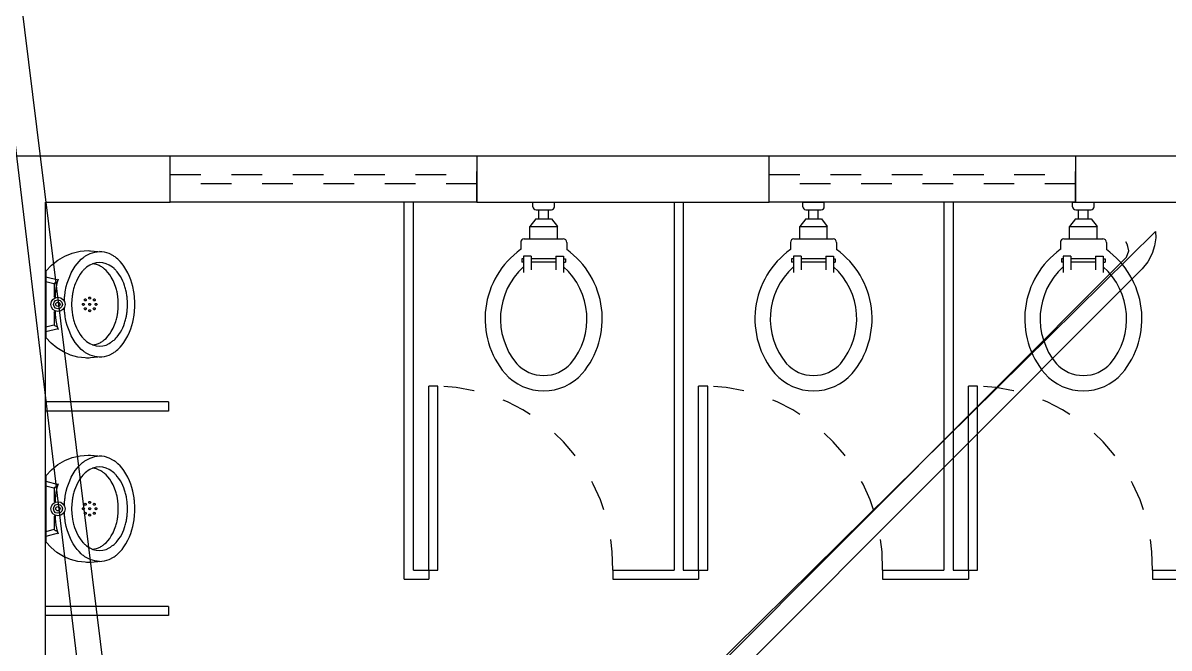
# Model space of a CAD drawing. Header units: millimetres. Extents: x 952 to 2017, y 419 to 1447.
# Drawn here: x 1011.566 to 1015.304, y 436.718 to 438.756 of the extents above; entities that cross this region are included whole.
import ezdxf

# ---------------------------------------------------------------- set-up
doc = ezdxf.new("R2010")
doc.units = ezdxf.units.MM
doc.linetypes.add('ACAD_ISO03W100', pattern=[30, 12, -18])
for name, color, linetype in [('can01', 1, 'Continuous'), ('can02', 2, 'Continuous'), ('ESQUADRIAS', 2, 'Continuous'), ('Fios', 10, 'Continuous'), ('Janela', 2, 'Continuous'), ('pena 01', 1, 'Continuous'), ('pena02', 2, 'Continuous')]:
    doc.layers.add(name, color=color, linetype=linetype)

msp = doc.modelspace()

# ---------------------------------------------------------------- linework, layer by layer
at = {"layer": 'can01', "extrusion": (4.44089e-16, 0, -1)}
for p, q in [((1012.0454, 434.9027, 3.2), (1011.2884, 441.0268)), ((1011.9629, 434.842, 3.2), (1011.2297, 440.9483)), ((1012.0454, 434.9027, 3.2), (1015.2599, 438.076)), ((1015.2609, 438.0558), (1015.2563, 438.03)), ((1015.2599, 438.076), (1015.2609, 438.0558)), ((1015.167, 438.0352), (1015.163, 438.0422)), ((1015.1652, 437.9928), (1015.1723, 438.0135)), ((1015.1696, 438.0276), (1015.167, 438.0352)), ((1015.1723, 438.0135), (1015.1696, 438.0276)), ((1015.2563, 438.03), (1015.2483, 438.0044)), ((1012.0127, 434.8338, 3.1422), (1015.1652, 437.9928)), ((1015.234, 437.9771), (1015.2163, 437.9548)), ((1015.2483, 438.0044), (1015.234, 437.9771)), ((1015.2163, 437.9548), (1012.1, 434.8338, 3.1))]:
    msp.add_line(p, q, dxfattribs=at)
at = {"layer": 'can02'}
for p, q in [((1013.0457, 438.322), (1012.0457, 438.322)), ((1014.999, 438.322), (1013.999, 438.322)), ((1013.0457, 438.172), (1012.0457, 438.172)), ((1014.999, 438.172), (1013.999, 438.172))]:
    msp.add_line(p, q, dxfattribs=at)
for points in [[(1016.0949, 438.322), (1015.5991, 438.322), (1015.5991, 439.322), (1015.4491, 439.322), (1015.4491, 438.322), (1014.999, 438.322), (1014.999, 438.172), (1015.4491, 438.172), (1015.4491, 436.372), (1015.4491, 435.022), (1011.6391, 435.022), (1011.6391, 435.122), (1011.4891, 435.122), (1011.4891, 434.872), (1015.5991, 434.872), (1015.5991, 438.172), (1016.0949, 438.172)], [(1012.0457, 438.322), (1011.0925, 438.322), (1011.0925, 438.172), (1011.4907, 438.172), (1011.4907, 436.372), (1010.5907, 436.372), (1010.5907, 436.222), (1011.4907, 436.222), (1011.4907, 435.922), (1011.6391, 435.922), (1011.6391, 438.172), (1012.0457, 438.172)], [(1013.999, 438.322), (1013.0457, 438.322), (1013.0457, 438.172), (1013.999, 438.172)]]:
    msp.add_lwpolyline(points, close=True, dxfattribs=at)
at = {"layer": 'ESQUADRIAS'}
for p, q in [((1013.6891, 438.172), (1013.6891, 436.972)), ((1013.7191, 438.172), (1013.7191, 436.972)), ((1014.5691, 438.172), (1014.5691, 436.972)), ((1014.5991, 438.172), (1014.5991, 436.972)), ((1012.8391, 436.972), (1012.8891, 436.972)), ((1012.8891, 436.972), (1012.8891, 436.942)), ((1012.8891, 436.972), (1012.9191, 436.972)), ((1013.4891, 436.972), (1013.4891, 436.942)), ((1013.4891, 436.972), (1013.6891, 436.972)), ((1013.7191, 436.972), (1013.7691, 436.972)), ((1013.7691, 436.972), (1013.7691, 436.942)), ((1013.7691, 436.972), (1013.7991, 436.972)), ((1014.3691, 436.972), (1014.5691, 436.972)), ((1014.3691, 436.972), (1014.3691, 436.942)), ((1014.5991, 436.972), (1014.6491, 436.972)), ((1014.6491, 436.972), (1014.6491, 436.942)), ((1014.6491, 436.972), (1014.6791, 436.972)), ((1015.2491, 436.972), (1015.2491, 436.942)), ((1015.2491, 436.972), (1015.4491, 436.972)), ((1012.8091, 436.942), (1012.8891, 436.942)), ((1013.4891, 436.942), (1013.7691, 436.942)), ((1014.3691, 436.942), (1014.6491, 436.942)), ((1015.2491, 436.942), (1015.4491, 436.942))]:
    msp.add_line(p, q, dxfattribs=at)
at = {"layer": 'Fios'}
for p, q in [((1013.2291, 438.172), (1013.2991, 438.172)), ((1013.2291, 438.157), (1013.2291, 438.172)), ((1013.2991, 438.157), (1013.2991, 438.172)), ((1014.1091, 438.172), (1014.1791, 438.172)), ((1014.1091, 438.157), (1014.1091, 438.172)), ((1014.1091, 438.172), (1014.1791, 438.172)), ((1014.1791, 438.157), (1014.1791, 438.172)), ((1014.9891, 438.172), (1015.0591, 438.172)), ((1014.9891, 438.157), (1014.9891, 438.172)), ((1015.0591, 438.157), (1015.0591, 438.172)), ((1013.2391, 438.147), (1013.2891, 438.147)), ((1013.2486, 438.117), (1013.2486, 438.147)), ((1013.2796, 438.117), (1013.2796, 438.147)), ((1014.1191, 438.147), (1014.1691, 438.147)), ((1014.1286, 438.117), (1014.1286, 438.147)), ((1014.1596, 438.117), (1014.1596, 438.147)), ((1014.9991, 438.147), (1015.0491, 438.147)), ((1015.0086, 438.117), (1015.0086, 438.147)), ((1015.0396, 438.117), (1015.0396, 438.147)), ((1013.2386, 438.117), (1013.2191, 438.092)), ((1013.2191, 438.052), (1013.2191, 438.092)), ((1013.2191, 438.092), (1013.3091, 438.092)), ((1013.2386, 438.117), (1013.2896, 438.117)), ((1013.2896, 438.117), (1013.3091, 438.092)), ((1013.3091, 438.052), (1013.3091, 438.092)), ((1014.1186, 438.117), (1014.0991, 438.092)), ((1014.0991, 438.092), (1014.1891, 438.092)), ((1014.0991, 438.052), (1014.0991, 438.092)), ((1014.1186, 438.117), (1014.1696, 438.117)), ((1014.1696, 438.117), (1014.1891, 438.092)), ((1014.1891, 438.052), (1014.1891, 438.092)), ((1014.9986, 438.117), (1014.9791, 438.092)), ((1014.9791, 438.092), (1015.0691, 438.092)), ((1014.9791, 438.052), (1014.9791, 438.092)), ((1014.9986, 438.117), (1015.0496, 438.117)), ((1015.0496, 438.117), (1015.0691, 438.092)), ((1015.0691, 438.052), (1015.0691, 438.092)), ((1013.2004, 438.052), (1013.3278, 438.052)), ((1014.0804, 438.052), (1014.2078, 438.052)), ((1014.9604, 438.052), (1015.0878, 438.052)), ((1013.1891, 438.0407), (1013.1891, 438.0172)), ((1013.3391, 438.0407), (1013.3391, 438.0172)), ((1014.0691, 438.0407), (1014.0691, 438.0172)), ((1014.2191, 438.0407), (1014.2191, 438.0172)), ((1014.9491, 438.0407), (1014.9491, 438.0172)), ((1015.0991, 438.0407), (1015.0991, 438.0172)), ((1013.1985, 437.9868), (1013.1927, 437.9868)), ((1013.1927, 437.9868), (1013.1927, 437.9761)), ((1013.1985, 437.9761), (1013.1927, 437.9761)), ((1013.1985, 437.9957), (1013.1985, 437.9426)), ((1013.2236, 437.9957), (1013.1985, 437.9957)), ((1013.2236, 437.9957), (1013.2236, 437.9517)), ((1013.3039, 437.9868), (1013.2236, 437.9868)), ((1013.3039, 437.9761), (1013.2236, 437.9761)), ((1013.3039, 437.9957), (1013.3039, 437.9517)), ((1013.3039, 437.9957), (1013.329, 437.9957)), ((1013.329, 437.9957), (1013.329, 437.9426)), ((1013.329, 437.9868), (1013.3348, 437.9868)), ((1013.329, 437.9761), (1013.3348, 437.9761)), ((1013.3348, 437.9868), (1013.3348, 437.9761)), ((1014.0727, 437.9868), (1014.0727, 437.9761)), ((1014.0785, 437.9868), (1014.0727, 437.9868)), ((1014.0785, 437.9761), (1014.0727, 437.9761)), ((1014.1036, 437.9957), (1014.0785, 437.9957)), ((1014.0785, 437.9957), (1014.0785, 437.9426)), ((1014.1036, 437.9957), (1014.1036, 437.9517)), ((1014.1839, 437.9868), (1014.1036, 437.9868)), ((1014.1839, 437.9761), (1014.1036, 437.9761)), ((1014.1839, 437.9957), (1014.209, 437.9957)), ((1014.1839, 437.9957), (1014.1839, 437.9517)), ((1014.209, 437.9957), (1014.209, 437.9426)), ((1014.209, 437.9868), (1014.2148, 437.9868)), ((1014.209, 437.9761), (1014.2148, 437.9761)), ((1014.2148, 437.9868), (1014.2148, 437.9761)), ((1014.9585, 437.9868), (1014.9527, 437.9868)), ((1014.9527, 437.9868), (1014.9527, 437.9761)), ((1014.9585, 437.9761), (1014.9527, 437.9761)), ((1014.9585, 437.9957), (1014.9585, 437.9426)), ((1014.9836, 437.9957), (1014.9585, 437.9957)), ((1014.9836, 437.9957), (1014.9836, 437.9517)), ((1015.0639, 437.9868), (1014.9836, 437.9868)), ((1015.0639, 437.9761), (1014.9836, 437.9761)), ((1015.0639, 437.9957), (1015.0639, 437.9517)), ((1015.0639, 437.9957), (1015.089, 437.9957)), ((1015.089, 437.9957), (1015.089, 437.9426)), ((1015.089, 437.9868), (1015.0948, 437.9868)), ((1015.089, 437.9761), (1015.0948, 437.9761)), ((1015.0948, 437.9868), (1015.0948, 437.9761))]:
    msp.add_line(p, q, dxfattribs=at)
for points in [[(1011.702, 437.9961), (1011.7266, 438.0059), (1011.7523, 438.0118), (1011.7787, 438.0138)], [(1011.7787, 438.0138), (1011.7825, 438.0137)], [(1011.7825, 438.0137), (1011.7863, 438.0135)], [(1011.7863, 438.0135), (1011.8215, 438.0103)], [(1011.6407, 437.9466), (1011.6586, 437.9661), (1011.6791, 437.9827), (1011.702, 437.9961)], [(1011.7364, 437.9632), (1011.7424, 437.971), (1011.749, 437.9784), (1011.7559, 437.9855)], [(1011.7703, 437.9966), (1011.7846, 438.0041), (1011.7998, 438.0088), (1011.8157, 438.0108)], [(1011.8157, 437.975), (1011.8046, 437.974), (1011.794, 437.9712), (1011.7839, 437.9664)], [(1011.861, 437.9966), (1011.8468, 438.0041), (1011.8316, 438.0088), (1011.8157, 438.0108)], [(1011.8474, 437.9664), (1011.8374, 437.9712), (1011.8267, 437.974), (1011.8157, 437.975)], [(1011.8949, 437.9632), (1011.889, 437.971), (1011.8824, 437.9784), (1011.8755, 437.9855)], [(1011.6407, 437.9466), (1011.6407, 437.7307)], [(1011.7182, 437.9298), (1011.7234, 437.9414), (1011.7295, 437.9525), (1011.7364, 437.9632)], [(1011.758, 437.9442), (1011.7527, 437.9371), (1011.7479, 437.9297), (1011.7435, 437.922)], [(1011.7839, 437.9664), (1011.7785, 437.9631), (1011.7734, 437.9594), (1011.7685, 437.9553)], [(1011.8119, 437.9662), (1011.8057, 437.9683), (1011.7993, 437.9699), (1011.7927, 437.9707)], [(1011.854, 437.9274), (1011.8489, 437.9353), (1011.8431, 437.9427), (1011.8367, 437.9495)], [(1011.8628, 437.9553), (1011.858, 437.9594), (1011.8528, 437.9631), (1011.8474, 437.9664)], [(1011.8878, 437.922), (1011.8835, 437.9297), (1011.8786, 437.9371), (1011.8734, 437.9442)], [(1011.9132, 437.9298), (1011.908, 437.9414), (1011.9018, 437.9525), (1011.8949, 437.9632)], [(1011.6407, 437.9287), (1011.6807, 437.9182)], [(1011.6407, 437.9134), (1011.6669, 437.9066)], [(1011.6681, 437.905), (1011.6681, 437.8648)], [(1011.6742, 437.8916), (1011.6761, 437.9017), (1011.6786, 437.9116), (1011.6817, 437.9214)], [(1011.7073, 437.8965), (1011.7103, 437.9078), (1011.714, 437.9189), (1011.7182, 437.9298)], [(1011.7435, 437.922), (1011.74, 437.9147), (1011.7369, 437.9073), (1011.7342, 437.8998)], [(1011.8687, 437.8941), (1011.8648, 437.9056), (1011.8598, 437.9166), (1011.854, 437.9274)], [(1011.8972, 437.8998), (1011.8945, 437.9073), (1011.8913, 437.9147), (1011.8878, 437.922)], [(1011.924, 437.8965), (1011.921, 437.9078), (1011.9174, 437.9189), (1011.9132, 437.9298)], [(1011.6698, 437.8615), (1011.6689, 437.8624), (1011.6683, 437.8635), (1011.6681, 437.8648)], [(1011.6724, 437.8602), (1011.6723, 437.8711), (1011.6729, 437.8814), (1011.6742, 437.8916)], [(1011.7804, 437.8593), (1011.7808, 437.861), (1011.782, 437.8621), (1011.7837, 437.8626)], [(1011.7837, 437.8626), (1011.7853, 437.8621), (1011.7865, 437.861), (1011.787, 437.8593)], [(1011.6568, 437.8386), (1011.6587, 437.8476), (1011.6636, 437.855), (1011.671, 437.86), (1011.68, 437.8618)], [(1011.68, 437.8155), (1011.671, 437.8173), (1011.6636, 437.8223), (1011.6587, 437.8296), (1011.6568, 437.8386)], [(1011.6651, 437.8386), (1011.6671, 437.8461), (1011.6725, 437.8515), (1011.68, 437.8535)], [(1011.68, 437.8238), (1011.6725, 437.8258), (1011.6671, 437.8311), (1011.6651, 437.8386)], [(1011.6735, 437.8605), (1011.6709, 437.8609), (1011.6698, 437.8615)], [(1011.68, 437.8618), (1011.689, 437.86), (1011.6963, 437.855), (1011.7013, 437.8476), (1011.7031, 437.8386)], [(1011.68, 437.8535), (1011.6875, 437.8515), (1011.6928, 437.8461), (1011.6949, 437.8386)], [(1011.6949, 437.8386), (1011.6928, 437.8311), (1011.6875, 437.8258), (1011.68, 437.8238)], [(1011.7031, 437.8386), (1011.7013, 437.8296), (1011.6963, 437.8223), (1011.689, 437.8173), (1011.68, 437.8155)], [(1011.7246, 437.8442), (1011.7245, 437.8386)], [(1011.7245, 437.8386), (1011.7246, 437.8331)], [(1011.7597, 437.8386), (1011.7602, 437.8403), (1011.7613, 437.8415), (1011.763, 437.8419)], [(1011.763, 437.8353), (1011.7613, 437.8358), (1011.7602, 437.837), (1011.7597, 437.8386)], [(1011.763, 437.8419), (1011.7647, 437.8415), (1011.7659, 437.8403), (1011.7663, 437.8386)], [(1011.7663, 437.8386), (1011.7659, 437.837), (1011.7647, 437.8358), (1011.763, 437.8353)], [(1011.7657, 437.8532), (1011.7662, 437.8549), (1011.7674, 437.8561), (1011.7691, 437.8566)], [(1011.7691, 437.8499), (1011.7674, 437.8504), (1011.7662, 437.8516), (1011.7657, 437.8532)], [(1011.7657, 437.824), (1011.7662, 437.8257), (1011.7674, 437.8269), (1011.7691, 437.8273)], [(1011.7691, 437.8566), (1011.7707, 437.8561), (1011.7719, 437.8549), (1011.7724, 437.8532)], [(1011.7724, 437.8532), (1011.7719, 437.8516), (1011.7707, 437.8504), (1011.7691, 437.8499)], [(1011.7691, 437.8273), (1011.7707, 437.8269), (1011.7719, 437.8257), (1011.7724, 437.824)], [(1011.7837, 437.856), (1011.782, 437.8564), (1011.7808, 437.8576), (1011.7804, 437.8593)], [(1011.7804, 437.8386), (1011.7808, 437.8403), (1011.782, 437.8415), (1011.7837, 437.8419)], [(1011.7837, 437.8353), (1011.782, 437.8358), (1011.7808, 437.837), (1011.7804, 437.8386)], [(1011.787, 437.8593), (1011.7865, 437.8576), (1011.7853, 437.8564), (1011.7837, 437.856)], [(1011.7837, 437.8419), (1011.7853, 437.8415), (1011.7865, 437.8403), (1011.787, 437.8386)], [(1011.787, 437.8386), (1011.7865, 437.837), (1011.7853, 437.8358), (1011.7837, 437.8353)], [(1011.795, 437.8532), (1011.7954, 437.8549), (1011.7966, 437.8561), (1011.7983, 437.8566)], [(1011.7983, 437.8499), (1011.7966, 437.8504), (1011.7954, 437.8516), (1011.795, 437.8532)], [(1011.795, 437.824), (1011.7954, 437.8257), (1011.7966, 437.8269), (1011.7983, 437.8273)], [(1011.7983, 437.8566), (1011.7999, 437.8561), (1011.8011, 437.8549), (1011.8016, 437.8532)], [(1011.8016, 437.8532), (1011.8011, 437.8516), (1011.7999, 437.8504), (1011.7983, 437.8499)], [(1011.7983, 437.8273), (1011.7999, 437.8269), (1011.8011, 437.8257), (1011.8016, 437.824)], [(1011.801, 437.8386), (1011.8015, 437.8403), (1011.8026, 437.8415), (1011.8043, 437.8419)], [(1011.8043, 437.8353), (1011.8026, 437.8358), (1011.8015, 437.837), (1011.801, 437.8386)], [(1011.8043, 437.8419), (1011.806, 437.8415), (1011.8072, 437.8403), (1011.8076, 437.8386)], [(1011.8076, 437.8386), (1011.8072, 437.837), (1011.806, 437.8358), (1011.8043, 437.8353)], [(1011.9068, 437.8386), (1011.9068, 437.8442)], [(1011.9068, 437.8331), (1011.9068, 437.8386)], [(1011.6681, 437.8125), (1011.6683, 437.8138), (1011.6689, 437.8149), (1011.6698, 437.8158)], [(1011.6681, 437.8125), (1011.6681, 437.7721)], [(1011.6698, 437.8158), (1011.6709, 437.8164), (1011.6735, 437.8168)], [(1011.6742, 437.7857), (1011.6729, 437.7959), (1011.6723, 437.8061), (1011.6724, 437.817)], [(1011.7691, 437.8207), (1011.7674, 437.8212), (1011.7662, 437.8224), (1011.7657, 437.824)], [(1011.7724, 437.824), (1011.7719, 437.8224), (1011.7707, 437.8212), (1011.7691, 437.8207)], [(1011.7804, 437.818), (1011.7808, 437.8197), (1011.782, 437.8208), (1011.7837, 437.8213)], [(1011.7837, 437.8147), (1011.782, 437.8151), (1011.7808, 437.8163), (1011.7804, 437.818)], [(1011.7837, 437.8213), (1011.7853, 437.8208), (1011.7865, 437.8197), (1011.787, 437.818)], [(1011.787, 437.818), (1011.7865, 437.8163), (1011.7853, 437.8151), (1011.7837, 437.8147)], [(1011.7983, 437.8207), (1011.7966, 437.8212), (1011.7954, 437.8224), (1011.795, 437.824)], [(1011.8016, 437.824), (1011.8011, 437.8224), (1011.7999, 437.8212), (1011.7983, 437.8207)], [(1011.6669, 437.7707), (1011.6407, 437.7638)], [(1011.6807, 437.7591), (1011.6407, 437.7486)], [(1011.6817, 437.7559), (1011.6786, 437.7657), (1011.6761, 437.7756), (1011.6742, 437.7857)], [(1011.7182, 437.7474), (1011.714, 437.7584), (1011.7103, 437.7695), (1011.7073, 437.7808)], [(1011.7342, 437.7775), (1011.7369, 437.77), (1011.74, 437.7625), (1011.7435, 437.7553)], [(1011.7435, 437.7553), (1011.7479, 437.7476), (1011.7527, 437.7402), (1011.758, 437.7331)], [(1011.854, 437.7499), (1011.8598, 437.7606), (1011.8648, 437.7717), (1011.8687, 437.7832)], [(1011.8734, 437.7331), (1011.8786, 437.7402), (1011.8835, 437.7476), (1011.8878, 437.7553)], [(1011.8878, 437.7553), (1011.8913, 437.7625), (1011.8945, 437.77), (1011.8972, 437.7775)], [(1011.9132, 437.7474), (1011.9174, 437.7584), (1011.921, 437.7695), (1011.924, 437.7808)], [(1011.6977, 437.6834), (1011.6765, 437.6964), (1011.6574, 437.7123), (1011.6407, 437.7307)], [(1011.7364, 437.7141), (1011.7295, 437.7247), (1011.7234, 437.7359), (1011.7182, 437.7474)], [(1011.7559, 437.6918), (1011.749, 437.6989), (1011.7424, 437.7062), (1011.7364, 437.7141)], [(1011.7685, 437.722), (1011.7734, 437.7179), (1011.7785, 437.7142), (1011.7839, 437.7109)], [(1011.8367, 437.7277), (1011.8431, 437.7346), (1011.8489, 437.742), (1011.854, 437.7499)], [(1011.8601, 437.7203), (1011.8628, 437.722)], [(1011.8628, 437.722), (1011.8667, 437.7253), (1011.8702, 437.7291), (1011.8734, 437.7331)], [(1011.8755, 437.6918), (1011.8824, 437.6989), (1011.889, 437.7062), (1011.8949, 437.7141)], [(1011.8949, 437.7141), (1011.9018, 437.7247), (1011.908, 437.7359), (1011.9132, 437.7474)], [(1011.7691, 437.664), (1011.7444, 437.6669), (1011.7205, 437.6734), (1011.6977, 437.6834)], [(1011.8157, 437.6665), (1011.7998, 437.6685), (1011.7846, 437.6732), (1011.7703, 437.6807)], [(1011.7839, 437.7109), (1011.794, 437.7062), (1011.8046, 437.7033), (1011.8157, 437.7023)], [(1011.7928, 437.7066), (1011.7993, 437.7074), (1011.8057, 437.7089), (1011.8119, 437.7111)], [(1011.8157, 437.7023), (1011.8268, 437.7031), (1011.8375, 437.7059), (1011.8474, 437.7109)], [(1011.8157, 437.6665), (1011.8316, 437.6685), (1011.8468, 437.6732), (1011.861, 437.6807)], [(1011.8215, 437.667), (1011.7863, 437.6638)], [(1011.702, 437.3294), (1011.7266, 437.3392), (1011.7523, 437.3451), (1011.7787, 437.3471)], [(1011.7703, 437.3299), (1011.7846, 437.3374), (1011.7998, 437.3422), (1011.8157, 437.3441)], [(1011.7787, 437.3471), (1011.7825, 437.347)], [(1011.7825, 437.347), (1011.7863, 437.3468)], [(1011.7863, 437.3468), (1011.8215, 437.3436)], [(1011.861, 437.3299), (1011.8468, 437.3374), (1011.8316, 437.3422), (1011.8157, 437.3441)], [(1011.6407, 437.2799), (1011.6586, 437.2995), (1011.6791, 437.3161), (1011.702, 437.3294)], [(1011.7364, 437.2965), (1011.7424, 437.3044), (1011.749, 437.3117), (1011.7559, 437.3188)], [(1011.8157, 437.3083), (1011.8046, 437.3073), (1011.794, 437.3045), (1011.7839, 437.2998)], [(1011.8119, 437.2995), (1011.8057, 437.3017), (1011.7993, 437.3032), (1011.7927, 437.304)], [(1011.8474, 437.2998), (1011.8374, 437.3045), (1011.8267, 437.3073), (1011.8157, 437.3083)], [(1011.8949, 437.2965), (1011.889, 437.3044), (1011.8824, 437.3117), (1011.8755, 437.3188)], [(1011.6407, 437.2799), (1011.6407, 437.0641)], [(1011.7182, 437.2632), (1011.7234, 437.2747), (1011.7295, 437.2859), (1011.7364, 437.2965)], [(1011.758, 437.2775), (1011.7527, 437.2704), (1011.7479, 437.263), (1011.7435, 437.2553)], [(1011.7839, 437.2998), (1011.7785, 437.2964), (1011.7734, 437.2927), (1011.7685, 437.2887)], [(1011.854, 437.2607), (1011.8489, 437.2686), (1011.8431, 437.276), (1011.8367, 437.2829)], [(1011.8628, 437.2887), (1011.858, 437.2927), (1011.8528, 437.2964), (1011.8474, 437.2998)], [(1011.8878, 437.2553), (1011.8835, 437.263), (1011.8786, 437.2704), (1011.8734, 437.2775)], [(1011.9132, 437.2632), (1011.908, 437.2747), (1011.9018, 437.2859), (1011.8949, 437.2965)], [(1011.6407, 437.262), (1011.6807, 437.2515)], [(1011.6407, 437.2468), (1011.6669, 437.2399)], [(1011.6681, 437.2383), (1011.6681, 437.1981)], [(1011.6742, 437.2249), (1011.6761, 437.235), (1011.6786, 437.245), (1011.6817, 437.2547)], [(1011.7073, 437.2298), (1011.7103, 437.2411), (1011.714, 437.2522), (1011.7182, 437.2632)], [(1011.7435, 437.2553), (1011.74, 437.2481), (1011.7369, 437.2407), (1011.7342, 437.2331)], [(1011.8687, 437.2274), (1011.8648, 437.2389), (1011.8598, 437.25), (1011.854, 437.2607)], [(1011.8972, 437.2331), (1011.8945, 437.2407), (1011.8913, 437.2481), (1011.8878, 437.2553)], [(1011.924, 437.2298), (1011.921, 437.2411), (1011.9174, 437.2522), (1011.9132, 437.2632)], [(1011.6568, 437.172), (1011.6587, 437.181), (1011.6636, 437.1883), (1011.671, 437.1933), (1011.68, 437.1951)], [(1011.6698, 437.1948), (1011.6689, 437.1957), (1011.6683, 437.1969), (1011.6681, 437.1981)], [(1011.6735, 437.1938), (1011.6709, 437.1942), (1011.6698, 437.1948)], [(1011.6724, 437.1936), (1011.6723, 437.2045), (1011.6729, 437.2147), (1011.6742, 437.2249)], [(1011.68, 437.1951), (1011.689, 437.1933), (1011.6963, 437.1883), (1011.7013, 437.181), (1011.7031, 437.172)], [(1011.7657, 437.1866), (1011.7662, 437.1882), (1011.7674, 437.1894), (1011.7691, 437.1899)], [(1011.7691, 437.1899), (1011.7707, 437.1894), (1011.7719, 437.1882), (1011.7724, 437.1866)], [(1011.7804, 437.1926), (1011.7808, 437.1943), (1011.782, 437.1955), (1011.7837, 437.1959)], [(1011.7837, 437.1893), (1011.782, 437.1898), (1011.7808, 437.191), (1011.7804, 437.1926)], [(1011.7837, 437.1959), (1011.7853, 437.1955), (1011.7865, 437.1943), (1011.787, 437.1926)], [(1011.787, 437.1926), (1011.7865, 437.191), (1011.7853, 437.1898), (1011.7837, 437.1893)], [(1011.795, 437.1866), (1011.7954, 437.1882), (1011.7966, 437.1894), (1011.7983, 437.1899)], [(1011.7983, 437.1899), (1011.7999, 437.1894), (1011.8011, 437.1882), (1011.8016, 437.1866)], [(1011.68, 437.1488), (1011.671, 437.1507), (1011.6636, 437.1556), (1011.6587, 437.163), (1011.6568, 437.172)], [(1011.6651, 437.172), (1011.6671, 437.1795), (1011.6725, 437.1848), (1011.68, 437.1868)], [(1011.68, 437.1571), (1011.6725, 437.1591), (1011.6671, 437.1645), (1011.6651, 437.172)], [(1011.68, 437.1868), (1011.6875, 437.1848), (1011.6928, 437.1795), (1011.6949, 437.172)], [(1011.7031, 437.172), (1011.7013, 437.163), (1011.6963, 437.1556), (1011.689, 437.1507), (1011.68, 437.1488)], [(1011.6949, 437.172), (1011.6928, 437.1645), (1011.6875, 437.1591), (1011.68, 437.1571)], [(1011.7246, 437.1775), (1011.7245, 437.172)], [(1011.7245, 437.172), (1011.7246, 437.1664)], [(1011.7597, 437.172), (1011.7602, 437.1736), (1011.7613, 437.1748), (1011.763, 437.1753)], [(1011.763, 437.1687), (1011.7613, 437.1691), (1011.7602, 437.1703), (1011.7597, 437.172)], [(1011.763, 437.1753), (1011.7647, 437.1748), (1011.7659, 437.1736), (1011.7663, 437.172)], [(1011.7663, 437.172), (1011.7659, 437.1703), (1011.7647, 437.1691), (1011.763, 437.1687)], [(1011.7691, 437.1833), (1011.7674, 437.1837), (1011.7662, 437.1849), (1011.7657, 437.1866)], [(1011.7657, 437.1574), (1011.7662, 437.159), (1011.7674, 437.1602), (1011.7691, 437.1607)], [(1011.7691, 437.1541), (1011.7674, 437.1545), (1011.7662, 437.1557), (1011.7657, 437.1574)], [(1011.7724, 437.1866), (1011.7719, 437.1849), (1011.7707, 437.1837), (1011.7691, 437.1833)], [(1011.7691, 437.1607), (1011.7707, 437.1602), (1011.7719, 437.159), (1011.7724, 437.1574)], [(1011.7724, 437.1574), (1011.7719, 437.1557), (1011.7707, 437.1545), (1011.7691, 437.1541)], [(1011.7804, 437.172), (1011.7808, 437.1736), (1011.782, 437.1748), (1011.7837, 437.1753)], [(1011.7837, 437.1687), (1011.782, 437.1691), (1011.7808, 437.1703), (1011.7804, 437.172)], [(1011.7804, 437.1513), (1011.7808, 437.153), (1011.782, 437.1542), (1011.7837, 437.1546)], [(1011.7837, 437.1753), (1011.7853, 437.1748), (1011.7865, 437.1736), (1011.787, 437.172)], [(1011.787, 437.172), (1011.7865, 437.1703), (1011.7853, 437.1691), (1011.7837, 437.1687)], [(1011.7837, 437.1546), (1011.7853, 437.1542), (1011.7865, 437.153), (1011.787, 437.1513)], [(1011.7983, 437.1833), (1011.7966, 437.1837), (1011.7954, 437.1849), (1011.795, 437.1866)], [(1011.795, 437.1574), (1011.7954, 437.159), (1011.7966, 437.1602), (1011.7983, 437.1607)], [(1011.7983, 437.1541), (1011.7966, 437.1545), (1011.7954, 437.1557), (1011.795, 437.1574)], [(1011.8016, 437.1866), (1011.8011, 437.1849), (1011.7999, 437.1837), (1011.7983, 437.1833)], [(1011.7983, 437.1607), (1011.7999, 437.1602), (1011.8011, 437.159), (1011.8016, 437.1574)], [(1011.8016, 437.1574), (1011.8011, 437.1557), (1011.7999, 437.1545), (1011.7983, 437.1541)], [(1011.801, 437.172), (1011.8015, 437.1736), (1011.8026, 437.1748), (1011.8043, 437.1753)], [(1011.8043, 437.1687), (1011.8026, 437.1691), (1011.8015, 437.1703), (1011.801, 437.172)], [(1011.8043, 437.1753), (1011.806, 437.1748), (1011.8072, 437.1736), (1011.8076, 437.172)], [(1011.8076, 437.172), (1011.8072, 437.1703), (1011.806, 437.1691), (1011.8043, 437.1687)], [(1011.9068, 437.172), (1011.9068, 437.1775)], [(1011.9068, 437.1664), (1011.9068, 437.172)], [(1011.6681, 437.1458), (1011.6683, 437.1471), (1011.6689, 437.1482), (1011.6698, 437.1491)], [(1011.6681, 437.1458), (1011.6681, 437.1054)], [(1011.6698, 437.1491), (1011.6709, 437.1497), (1011.6735, 437.1501)], [(1011.6742, 437.119), (1011.6729, 437.1292), (1011.6723, 437.1395), (1011.6724, 437.1504)], [(1011.6817, 437.0892), (1011.6786, 437.099), (1011.6761, 437.1089), (1011.6742, 437.119)], [(1011.7837, 437.148), (1011.782, 437.1485), (1011.7808, 437.1497), (1011.7804, 437.1513)], [(1011.787, 437.1513), (1011.7865, 437.1497), (1011.7853, 437.1485), (1011.7837, 437.148)], [(1011.854, 437.0833), (1011.8598, 437.094), (1011.8648, 437.1051), (1011.8687, 437.1165)], [(1011.6669, 437.104), (1011.6407, 437.0972)], [(1011.6807, 437.0924), (1011.6407, 437.082)], [(1011.7182, 437.0808), (1011.714, 437.0917), (1011.7103, 437.1028), (1011.7073, 437.1141)], [(1011.7364, 437.0474), (1011.7295, 437.0581), (1011.7234, 437.0692), (1011.7182, 437.0808)], [(1011.7342, 437.1109), (1011.7369, 437.1033), (1011.74, 437.0959), (1011.7435, 437.0886)], [(1011.7435, 437.0886), (1011.7479, 437.0809), (1011.7527, 437.0735), (1011.758, 437.0664)], [(1011.8367, 437.0611), (1011.8431, 437.0679), (1011.8489, 437.0753), (1011.854, 437.0833)], [(1011.8734, 437.0664), (1011.8786, 437.0736), (1011.8835, 437.0809), (1011.8878, 437.0886)], [(1011.8878, 437.0886), (1011.8913, 437.0959), (1011.8945, 437.1033), (1011.8972, 437.1109)], [(1011.8949, 437.0474), (1011.9018, 437.0581), (1011.908, 437.0692), (1011.9132, 437.0808)], [(1011.9132, 437.0808), (1011.9174, 437.0917), (1011.921, 437.1028), (1011.924, 437.1141)], [(1011.6977, 437.0167), (1011.6765, 437.0297), (1011.6574, 437.0456), (1011.6407, 437.0641)], [(1011.7559, 437.0252), (1011.749, 437.0322), (1011.7424, 437.0396), (1011.7364, 437.0474)], [(1011.7685, 437.0553), (1011.7734, 437.0512), (1011.7785, 437.0475), (1011.7839, 437.0442)], [(1011.7839, 437.0442), (1011.794, 437.0395), (1011.8046, 437.0366), (1011.8157, 437.0356)], [(1011.7928, 437.0399), (1011.7993, 437.0408), (1011.8057, 437.0423), (1011.8119, 437.0444)], [(1011.8157, 437.0356), (1011.8268, 437.0365), (1011.8375, 437.0392), (1011.8474, 437.0442)], [(1011.8601, 437.0537), (1011.8628, 437.0553)], [(1011.8628, 437.0553), (1011.8667, 437.0586), (1011.8702, 437.0624), (1011.8734, 437.0664)], [(1011.8755, 437.0252), (1011.8824, 437.0322), (1011.889, 437.0396), (1011.8949, 437.0474)], [(1011.7691, 436.9974), (1011.7444, 437.0002), (1011.7205, 437.0068), (1011.6977, 437.0167)], [(1011.8157, 436.9998), (1011.7998, 437.0018), (1011.7846, 437.0066), (1011.7703, 437.014)], [(1011.8157, 436.9998), (1011.8316, 437.0018), (1011.8468, 437.0066), (1011.861, 437.014)], [(1011.8215, 437.0003), (1011.7863, 436.9972)]]:
    msp.add_lwpolyline(points, dxfattribs=at)
for points in [[(1011.7559, 437.9855), (1011.7604, 437.9895, -0.029431), (1011.7703, 437.9966)], [(1011.8755, 437.9855), (1011.871, 437.9895, 0.029425), (1011.861, 437.9966)], [(1011.7685, 437.9553, 0.020792), (1011.7613, 437.9481), (1011.758, 437.9442)], [(1011.8227, 437.9606, 0.04999), (1011.8119, 437.9662)], [(1011.8367, 437.9495), (1011.8322, 437.9535, 0.029703), (1011.8227, 437.9606)], [(1011.8734, 437.9442), (1011.8701, 437.9481, 0.020792), (1011.8628, 437.9553)], [(1011.6669, 437.9066, -0.16918), (1011.6678, 437.906)], [(1011.6678, 437.906, -0.165857), (1011.6681, 437.905)], [(1011.6681, 437.905, -0.171026), (1011.6691, 437.9078)], [(1011.6691, 437.9078, -0.171059), (1011.6714, 437.9092)], [(1011.676, 437.9113, -0.103814), (1011.6714, 437.9092)], [(1011.6794, 437.9151, -0.103795), (1011.676, 437.9113)], [(1011.7342, 437.8998, 0.018631), (1011.7299, 437.885), (1011.7283, 437.8775)], [(1011.9031, 437.8775), (1011.9014, 437.885, 0.018626), (1011.8972, 437.8998)], [(1011.7009, 437.8483, -0.010835), (1011.7018, 437.8631)], [(1011.7018, 437.8631, -0.015738), (1011.7031, 437.8742)], [(1011.7031, 437.8742, -0.020456), (1011.7073, 437.8965)], [(1011.7283, 437.8775, 0.01508), (1011.726, 437.8628), (1011.7252, 437.8553)], [(1011.874, 437.8719), (1011.8726, 437.8794, 0.016262), (1011.8687, 437.8941)], [(1011.8756, 437.8608, 0.015643), (1011.874, 437.8719)], [(1011.9062, 437.8553), (1011.9054, 437.8628, 0.015079), (1011.9031, 437.8775)], [(1011.9282, 437.8742, 0.020461), (1011.924, 437.8965)], [(1011.9296, 437.8631, 0.015735), (1011.9282, 437.8742)], [(1011.9307, 437.8386, 0.017734), (1011.9296, 437.8631)], [(1011.673, 437.8386, -1), (1011.6869, 437.8386)], [(1011.6869, 437.8386, -1), (1011.673, 437.8386)], [(1011.7018, 437.8142, -0.010834), (1011.7009, 437.829)], [(1011.7252, 437.8553, 0.013893), (1011.7246, 437.8442)], [(1011.7246, 437.8331, 0.013893), (1011.7252, 437.822)], [(1011.8765, 437.8497, 0.013175), (1011.8756, 437.8608)], [(1011.8756, 437.8165, 0.013175), (1011.8765, 437.8276)], [(1011.8768, 437.8386, 0.014052), (1011.8765, 437.8497)], [(1011.8765, 437.8276, 0.014052), (1011.8768, 437.8386)], [(1011.9068, 437.8442, 0.012771), (1011.9062, 437.8553)], [(1011.9062, 437.822, 0.012772), (1011.9068, 437.8331)], [(1011.9296, 437.8142, 0.017734), (1011.9307, 437.8386)], [(1011.7031, 437.803, -0.015739), (1011.7018, 437.8142)], [(1011.7073, 437.7808, -0.020455), (1011.7031, 437.803)], [(1011.7252, 437.822), (1011.726, 437.8145, 0.015079), (1011.7283, 437.7997)], [(1011.7283, 437.7997), (1011.7299, 437.7923, 0.018631), (1011.7342, 437.7775)], [(1011.8687, 437.7832, 0.016259), (1011.8726, 437.7979), (1011.874, 437.8054)], [(1011.874, 437.8054, 0.015642), (1011.8756, 437.8165)], [(1011.8972, 437.7775, 0.018626), (1011.9014, 437.7923), (1011.9031, 437.7997)], [(1011.9031, 437.7997, 0.015078), (1011.9054, 437.8145), (1011.9062, 437.822)], [(1011.924, 437.7808, 0.02046), (1011.9282, 437.803)], [(1011.9282, 437.803, 0.015737), (1011.9296, 437.8142)], [(1011.6678, 437.7713, -0.16594), (1011.6669, 437.7707)], [(1011.6681, 437.7721, -0.165884), (1011.6678, 437.7713)], [(1011.6691, 437.7695, -0.171026), (1011.6681, 437.7721)], [(1011.6714, 437.7681, -0.171066), (1011.6691, 437.7695)], [(1011.6714, 437.7681, -0.103794), (1011.676, 437.766)], [(1011.676, 437.766, -0.103805), (1011.6794, 437.7622)], [(1011.758, 437.7331), (1011.7613, 437.7292, 0.02081), (1011.7685, 437.722)], [(1011.8119, 437.7111, 0.050002), (1011.8227, 437.7167)], [(1011.8227, 437.7167, 0.02971), (1011.8322, 437.7237), (1011.8367, 437.7277)], [(1011.8474, 437.7109), (1011.8517, 437.7139, -0.021616), (1011.8601, 437.7203)], [(1011.7703, 437.6807, -0.029418), (1011.7604, 437.6878), (1011.7559, 437.6918)], [(1011.861, 437.6807, 0.029412), (1011.871, 437.6878), (1011.8755, 437.6918)], [(1011.7777, 437.6635, -0.025506), (1011.7691, 437.664)], [(1011.7863, 437.6638, -0.025489), (1011.7777, 437.6635)], [(1011.7559, 437.3188), (1011.7604, 437.3228, -0.029431), (1011.7703, 437.3299)], [(1011.8755, 437.3188), (1011.871, 437.3228, 0.029425), (1011.861, 437.3299)], [(1011.7685, 437.2887, 0.020792), (1011.7613, 437.2814), (1011.758, 437.2775)], [(1011.8227, 437.294, 0.04999), (1011.8119, 437.2995)], [(1011.8367, 437.2829), (1011.8322, 437.2869, 0.029703), (1011.8227, 437.294)], [(1011.8734, 437.2775), (1011.8701, 437.2814, 0.020792), (1011.8628, 437.2887)], [(1011.6669, 437.2399, -0.16918), (1011.6678, 437.2393)], [(1011.6678, 437.2393, -0.165857), (1011.6681, 437.2383)], [(1011.6681, 437.2383, -0.171026), (1011.6691, 437.2411)], [(1011.6691, 437.2411, -0.171059), (1011.6714, 437.2426)], [(1011.676, 437.2446, -0.103814), (1011.6714, 437.2426)], [(1011.6794, 437.2484, -0.103795), (1011.676, 437.2446)], [(1011.7031, 437.2076, -0.020456), (1011.7073, 437.2298)], [(1011.7342, 437.2331, 0.018631), (1011.7299, 437.2184), (1011.7283, 437.2109)], [(1011.874, 437.2052), (1011.8726, 437.2127, 0.016262), (1011.8687, 437.2274)], [(1011.9031, 437.2109), (1011.9014, 437.2184, 0.018626), (1011.8972, 437.2331)], [(1011.9282, 437.2076, 0.020461), (1011.924, 437.2298)], [(1011.7009, 437.1816, -0.010835), (1011.7018, 437.1964)], [(1011.7018, 437.1964, -0.015738), (1011.7031, 437.2076)], [(1011.7283, 437.2109, 0.01508), (1011.726, 437.1961), (1011.7252, 437.1886)], [(1011.8756, 437.1942, 0.015643), (1011.874, 437.2052)], [(1011.8765, 437.1831, 0.013175), (1011.8756, 437.1942)], [(1011.9062, 437.1886), (1011.9054, 437.1961, 0.015079), (1011.9031, 437.2109)], [(1011.9296, 437.1964, 0.015735), (1011.9282, 437.2076)], [(1011.9307, 437.172, 0.017734), (1011.9296, 437.1964)], [(1011.673, 437.172, -1), (1011.6869, 437.172)], [(1011.6869, 437.172, -1), (1011.673, 437.172)], [(1011.7018, 437.1475, -0.010834), (1011.7009, 437.1624)], [(1011.7252, 437.1886, 0.013893), (1011.7246, 437.1775)], [(1011.7246, 437.1664, 0.013893), (1011.7252, 437.1553)], [(1011.7252, 437.1553), (1011.726, 437.1479, 0.015079), (1011.7283, 437.1331)], [(1011.8756, 437.1498, 0.013175), (1011.8765, 437.1609)], [(1011.8768, 437.172, 0.014052), (1011.8765, 437.1831)], [(1011.8765, 437.1609, 0.014052), (1011.8768, 437.172)], [(1011.9031, 437.1331, 0.015078), (1011.9054, 437.1479), (1011.9062, 437.1553)], [(1011.9068, 437.1775, 0.012771), (1011.9062, 437.1886)], [(1011.9062, 437.1553, 0.012772), (1011.9068, 437.1664)], [(1011.9296, 437.1475, 0.017734), (1011.9307, 437.172)], [(1011.7031, 437.1364, -0.015739), (1011.7018, 437.1475)], [(1011.7073, 437.1141, -0.020455), (1011.7031, 437.1364)], [(1011.7283, 437.1331), (1011.7299, 437.1256, 0.018631), (1011.7342, 437.1109)], [(1011.8687, 437.1165, 0.016259), (1011.8726, 437.1312), (1011.874, 437.1387)], [(1011.874, 437.1387, 0.015642), (1011.8756, 437.1498)], [(1011.8972, 437.1109, 0.018626), (1011.9014, 437.1256), (1011.9031, 437.1331)], [(1011.924, 437.1141, 0.02046), (1011.9282, 437.1364)], [(1011.9282, 437.1364, 0.015737), (1011.9296, 437.1475)], [(1011.6678, 437.1046, -0.16594), (1011.6669, 437.104)], [(1011.6681, 437.1054, -0.165884), (1011.6678, 437.1046)], [(1011.6691, 437.1028, -0.171026), (1011.6681, 437.1054)], [(1011.6714, 437.1014, -0.171066), (1011.6691, 437.1028)], [(1011.6714, 437.1014, -0.103794), (1011.676, 437.0993)], [(1011.676, 437.0993, -0.103805), (1011.6794, 437.0955)], [(1011.758, 437.0664), (1011.7613, 437.0625, 0.02081), (1011.7685, 437.0553)], [(1011.8119, 437.0444, 0.050002), (1011.8227, 437.05)], [(1011.8227, 437.05, 0.02971), (1011.8322, 437.0571), (1011.8367, 437.0611)], [(1011.8474, 437.0442), (1011.8517, 437.0473, -0.021616), (1011.8601, 437.0537)], [(1011.7703, 437.014, -0.029418), (1011.7604, 437.0211), (1011.7559, 437.0252)], [(1011.861, 437.014, 0.029412), (1011.871, 437.0211), (1011.8755, 437.0252)], [(1011.7777, 436.9968, -0.025506), (1011.7691, 436.9974)], [(1011.7863, 436.9972, -0.025489), (1011.7777, 436.9968)]]:
    msp.add_lwpolyline(points, format="xyb", dxfattribs=at)
for centre, radius, start, end in [((1013.2391, 438.157), 0.01, 180, 270), ((1013.2891, 438.157), 0.01, 270, 0), ((1014.1191, 438.157), 0.01, 180, 270), ((1014.1691, 438.157), 0.01, 270, 0), ((1014.9991, 438.157), 0.01, 180, 270), ((1015.0491, 438.157), 0.01, 270, 0), ((1013.2004, 438.0407), 0.0113, 90, 180), ((1013.3278, 438.0407), 0.0113, 0, 90), ((1014.0804, 438.0407), 0.0113, 90, 180), ((1014.2078, 438.0407), 0.0113, 0, 90), ((1014.9604, 438.0407), 0.0113, 90, 180), ((1015.0878, 438.0407), 0.0113, 0, 90), ((1013.3508, 437.7914), 0.2778, 125.617, 220.0252), ((1013.1773, 437.7914), 0.2778, 319.9748, 54.383), ((1014.2308, 437.7914), 0.2778, 125.617, 220.0252), ((1014.0573, 437.7914), 0.2778, 319.9748, 54.383), ((1015.1108, 437.7914), 0.2778, 125.617, 220.0252), ((1014.9373, 437.7914), 0.2778, 319.9748, 54.383), ((1013.3508, 437.7914), 0.2278, 131.96, 220.0252), ((1013.1773, 437.7914), 0.2278, 319.9748, 48.2569), ((1014.2308, 437.7914), 0.2278, 131.96, 220.0252), ((1014.0573, 437.7914), 0.2278, 319.9748, 48.2569), ((1015.1108, 437.7914), 0.2278, 131.96, 220.0252), ((1014.9373, 437.7914), 0.2278, 319.9748, 48.2569), ((1013.2641, 437.7261), 0.1195, 221.9961, 318.0039), ((1014.1441, 437.7261), 0.1195, 221.9961, 318.0039), ((1015.0241, 437.7261), 0.1195, 221.9961, 318.0039), ((1013.2641, 437.7261), 0.1695, 221.9961, 318.0039), ((1014.1441, 437.7261), 0.1695, 221.9961, 318.0039), ((1015.0241, 437.7261), 0.1695, 221.9961, 318.0039)]:
    msp.add_arc(centre, radius, start, end, dxfattribs=at)
at = {"layer": 'Janela'}
for p, q in [((1012.9191, 437.572), (1012.8891, 437.572)), ((1012.8891, 436.972), (1012.8891, 437.572)), ((1012.9191, 436.972), (1012.9191, 437.572)), ((1013.7991, 437.572), (1013.7691, 437.572)), ((1013.7691, 436.972), (1013.7691, 437.572)), ((1013.7991, 436.972), (1013.7991, 437.572)), ((1014.6791, 437.572), (1014.6491, 437.572)), ((1014.6491, 436.972), (1014.6491, 437.572)), ((1014.6791, 436.972), (1014.6791, 437.572))]:
    msp.add_line(p, q, dxfattribs=at)
at = {"layer": 'pena 01', "linetype": 'ACAD_ISO03W100', "ltscale": 0.005}
for p, q in [((1012.0457, 438.172), (1012.0457, 438.322)), ((1013.0457, 438.172), (1013.0457, 438.322)), ((1013.999, 438.172), (1013.999, 438.322)), ((1013.999, 438.172), (1013.999, 438.322)), ((1014.999, 438.172), (1014.999, 438.322)), ((1014.999, 438.172), (1014.999, 438.322)), ((1012.0457, 438.262), (1013.0457, 438.262)), ((1013.999, 438.262), (1014.999, 438.262)), ((1013.0457, 438.232), (1012.0457, 438.232)), ((1014.999, 438.232), (1013.999, 438.232))]:
    msp.add_line(p, q, dxfattribs=at)
for centre in [(1012.9041, 436.987), (1013.7841, 436.987), (1014.6641, 436.987)]:
    msp.add_arc(centre, 0.5852, 358.5312, 88.5312, dxfattribs=at)
at = {"layer": 'pena02'}
for p, q in [((1012.8091, 436.942), (1012.8091, 438.172)), ((1012.8391, 436.972), (1012.8391, 438.172)), ((1012.0407, 437.5203), (1011.6407, 437.5203)), ((1012.0407, 437.4903), (1011.6407, 437.4903)), ((1012.0407, 437.5203), (1012.0407, 437.4903)), ((1012.0407, 436.8536), (1011.6407, 436.8536)), ((1012.0407, 436.8536), (1012.0407, 436.8236)), ((1012.0407, 436.8236), (1011.6407, 436.8236))]:
    msp.add_line(p, q, dxfattribs=at)

doc.saveas('drawing.dxf')
